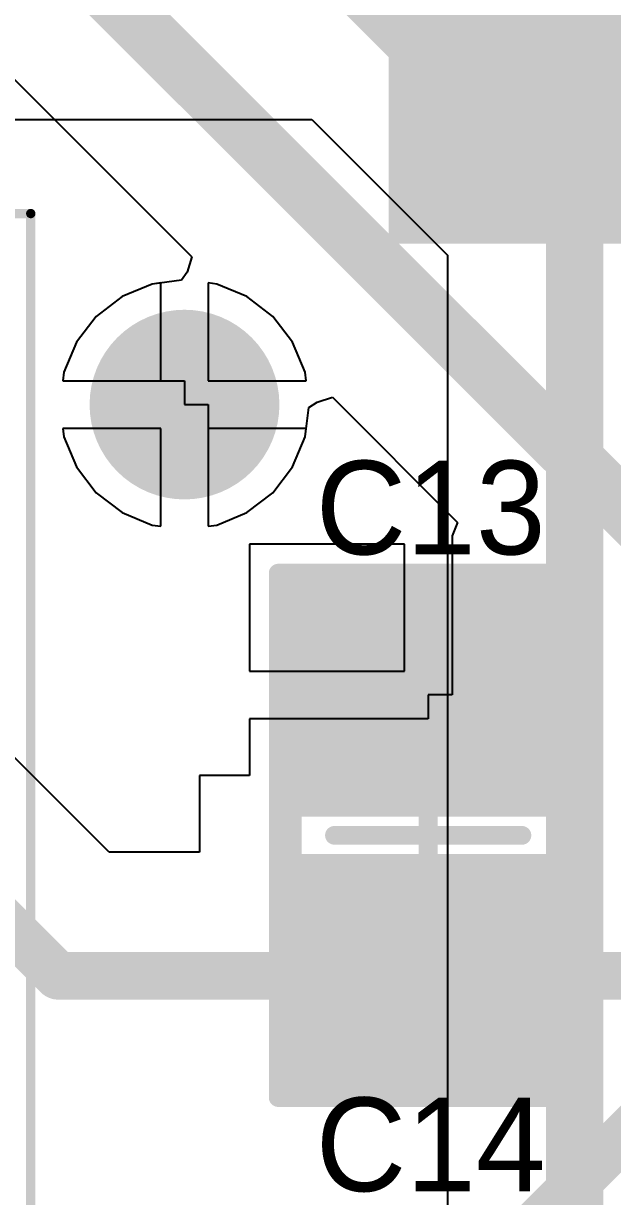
# Model space of a CAD drawing. Header units: millimetres. Extents: x 12 to 126, y 25 to 105.
# Drawn here: x 43.34 to 46.48, y 36.67 to 42.93 of the extents above; entities that cross this region are included whole.
import ezdxf

# ---------------------------------------------------------------- set-up
doc = ezdxf.new("R2010")
doc.units = ezdxf.units.MM
for name, color, linetype in [('BottomLayer', 5, 'Continuous'), ('BottomSolder', 6, 'Continuous'), ('Mechanical13', 56, 'Continuous'), ('Mechanical15', 56, 'Continuous'), ('MultiLayer', 9, 'Continuous'), ('TopLayer', 1, 'Continuous'), ('TopOverlay', 2, 'Continuous'), ('TopPaste', 8, 'Continuous'), ('TopSolder', 216, 'Continuous'), ('ViaHoleLayer', 16, 'Continuous')]:
    doc.layers.add(name, color=color, linetype=linetype)

# ---------------------------------------------------------------- blocks, each defined once
blk = doc.blocks.new('XTAL1140X475X430D1315L440X63M_30')
at = {"layer": 'Mechanical15', "const_width": 0.05}
for points in [[(5.95, 2.6), (-5.95, 2.6)], [(-5.95, 0.985), (-5.95, 2.6)]]:
    blk.add_lwpolyline(points, dxfattribs=at)
at = {"layer": 'Mechanical15', "const_width": 0.025}
blk.add_lwpolyline([(-5.9625, 2.6, 1), (-5.9375, 2.6, 1)], format="xyb", close=True, dxfattribs=at)
blk.add_lwpolyline([(-5.9625, 2.6, 1), (-5.9375, 2.6, 1)], format="xyb", close=True, dxfattribs=at)
blk = doc.blocks.new('C0805_63')
at = {"layer": 'Mechanical13', "const_width": 0.1}
for points in [[(-1.1, -0.725), (-1.1, 0.725)], [(1.1, 0.725), (-1.1, 0.725)], [(1.1, -0.725), (1.1, 0.725)], [(1.1, -0.725), (-1.1, -0.725)]]:
    blk.add_lwpolyline(points, dxfattribs=at)
at = {"layer": 'Mechanical13', "const_width": 0.05}
for points in [[(-1.125, 0.725, 1), (-1.075, 0.725, 1)], [(-1.125, 0.725, 1), (-1.075, 0.725, 1)], [(1.075, 0.725, 1), (1.125, 0.725, 1)], [(1.075, 0.725, 1), (1.125, 0.725, 1)], [(-1.125, -0.725, 1), (-1.075, -0.725, 1)], [(-1.125, -0.725, 1), (-1.075, -0.725, 1)], [(1.075, -0.725, 1), (1.125, -0.725, 1)], [(1.075, -0.725, 1), (1.125, -0.725, 1)]]:
    blk.add_lwpolyline(points, format="xyb", close=True, dxfattribs=at)
at = {"layer": 'Mechanical15', "const_width": 0.1}
for points in [[(-1.4, -0.8), (-1.4, 0.8)], [(1.4, 0.8), (-1.4, 0.8)], [(1.4, -0.8), (1.4, 0.8)], [(0, -0.5), (0, 0.5)], [(0.5, 0), (-0.5, 0)], [(1.4, -0.8), (-1.4, -0.8)]]:
    blk.add_lwpolyline(points, dxfattribs=at)
at = {"layer": 'Mechanical15', "const_width": 0.05}
for points in [[(-1.425, 0.8, 1), (-1.375, 0.8, 1)], [(-1.425, 0.8, 1), (-1.375, 0.8, 1)], [(1.375, 0.8, 1), (1.425, 0.8, 1)], [(1.375, 0.8, 1), (1.425, 0.8, 1)], [(-0.025, 0.5, 1), (0.025, 0.5, 1)], [(-0.525, 0, 1), (-0.475, 0, 1)], [(0.475, 0, 1), (0.525, 0, 1)], [(-0.025, -0.5, 1), (0.025, -0.5, 1)], [(-1.425, -0.8, 1), (-1.375, -0.8, 1)], [(-1.425, -0.8, 1), (-1.375, -0.8, 1)], [(1.375, -0.8, 1), (1.425, -0.8, 1)], [(1.375, -0.8, 1), (1.425, -0.8, 1)]]:
    blk.add_lwpolyline(points, format="xyb", close=True, dxfattribs=at)
at = {"layer": 'TopLayer'}
for points in [[(-0.2, -0.7), (-0.2, 0.7), (-1.3, -0.7), (-1.3, 0.7)], [(1.3, -0.7), (1.3, 0.7), (0.2, -0.7), (0.2, 0.7)]]:
    blk.add_solid(points, dxfattribs=at)
at = {"layer": 'TopPaste'}
for points in [[(-0.2, -0.7), (-0.2, 0.7), (-1.3, -0.7), (-1.3, 0.7)], [(1.3, -0.7), (1.3, 0.7), (0.2, -0.7), (0.2, 0.7)]]:
    blk.add_solid(points, dxfattribs=at)
at = {"layer": 'TopSolder'}
for points in [[(-0.1, -0.8), (-0.1, 0.8), (-1.4, -0.8), (-1.4, 0.8)], [(1.4, -0.8), (1.4, 0.8), (0.1, -0.8), (0.1, 0.8)]]:
    blk.add_solid(points, dxfattribs=at)
blk = doc.blocks.new('C0805_66')
at = {"layer": 'Mechanical13', "const_width": 0.1}
for points in [[(-1.1, 0.725), (-1.1, -0.725)], [(-1.1, 0.725), (1.1, 0.725)], [(1.1, 0.725), (1.1, -0.725)], [(-1.1, -0.725), (1.1, -0.725)]]:
    blk.add_lwpolyline(points, dxfattribs=at)
at = {"layer": 'Mechanical13', "const_width": 0.05}
for points in [[(-1.125, 0.725, 1), (-1.075, 0.725, 1)], [(-1.125, 0.725, 1), (-1.075, 0.725, 1)], [(1.075, 0.725, 1), (1.125, 0.725, 1)], [(1.075, 0.725, 1), (1.125, 0.725, 1)], [(-1.125, -0.725, 1), (-1.075, -0.725, 1)], [(-1.125, -0.725, 1), (-1.075, -0.725, 1)], [(1.075, -0.725, 1), (1.125, -0.725, 1)], [(1.075, -0.725, 1), (1.125, -0.725, 1)]]:
    blk.add_lwpolyline(points, format="xyb", close=True, dxfattribs=at)
at = {"layer": 'Mechanical15', "const_width": 0.1}
for points in [[(-1.4, 0.8), (-1.4, -0.8)], [(-1.4, 0.8), (1.4001, 0.8)], [(1.4001, 0.8), (1.4001, -0.8)], [(0.0001, 0.5), (0.0001, -0.5)], [(-0.5, 0), (0.5, 0)], [(-1.4, -0.8), (1.4001, -0.8)]]:
    blk.add_lwpolyline(points, dxfattribs=at)
at = {"layer": 'Mechanical15', "const_width": 0.05}
for points in [[(-1.425, 0.8, 1), (-1.375, 0.8, 1)], [(-1.425, 0.8, 1), (-1.375, 0.8, 1)], [(1.3751, 0.8, 1), (1.4251, 0.8, 1)], [(1.3751, 0.8, 1), (1.4251, 0.8, 1)], [(-0.0249, 0.5, 1), (0.0251, 0.5, 1)], [(-0.525, 0, 1), (-0.475, 0, 1)], [(0.475, 0, 1), (0.525, 0, 1)], [(-0.0249, -0.5, 1), (0.0251, -0.5, 1)], [(-1.425, -0.8, 1), (-1.375, -0.8, 1)], [(-1.425, -0.8, 1), (-1.375, -0.8, 1)], [(1.3751, -0.8, 1), (1.4251, -0.8, 1)], [(1.3751, -0.8, 1), (1.4251, -0.8, 1)]]:
    blk.add_lwpolyline(points, format="xyb", close=True, dxfattribs=at)
at = {"layer": 'TopLayer'}
for points in [[(-0.1999, -0.7), (-0.1999, 0.7), (-1.2999, -0.7), (-1.2999, 0.7)], [(1.3, -0.7), (1.3, 0.7), (0.2, -0.7), (0.2, 0.7)]]:
    blk.add_solid(points, dxfattribs=at)
at = {"layer": 'TopPaste'}
for points in [[(-0.1999, -0.7), (-0.1999, 0.7), (-1.2999, -0.7), (-1.2999, 0.7)], [(1.3, -0.7), (1.3, 0.7), (0.2, -0.7), (0.2, 0.7)]]:
    blk.add_solid(points, dxfattribs=at)
at = {"layer": 'TopSolder'}
for points in [[(-0.0999, -0.8), (-0.0999, 0.8), (-1.3999, -0.8), (-1.3999, 0.8)], [(1.4, -0.8), (1.4, 0.8), (0.1, -0.8), (0.1, 0.8)]]:
    blk.add_solid(points, dxfattribs=at)

msp = doc.modelspace()

# ---------------------------------------------------------------- linework, layer by layer
at = {"layer": 'BottomLayer'}
for p, q in [((43.1, 42.4218), (44.8789, 42.4218)), ((44.8789, 42.4218), (45.6029, 41.6978)), ((45.6029, 41.6978), (45.6029, 33.4809)), ((44.0276, 41.5434), (43.867, 41.4769)), ((44.073, 41.5494), (44.0276, 41.5434)), ((44.073, 41.027), (44.073, 41.5494)), ((44.3724, 41.5434), (44.327, 41.5494)), ((44.327, 41.5494), (44.327, 41.027)), ((44.5331, 41.4769), (44.3724, 41.5434)), ((43.867, 41.4769), (43.729, 41.371)), ((44.671, 41.371), (44.5331, 41.4769)), ((43.729, 41.371), (43.6231, 41.233)), ((44.7769, 41.233), (44.671, 41.371)), ((43.6231, 41.233), (43.5566, 41.0724)), ((44.8434, 41.0724), (44.7769, 41.233)), ((43.5566, 41.0724), (43.5506, 41.027)), ((43.5506, 41.027), (44.073, 41.027)), ((44.327, 41.027), (44.8494, 41.027)), ((44.8494, 41.027), (44.8434, 41.0724)), ((44.073, 40.773), (43.5506, 40.773)), ((43.5506, 40.773), (43.5566, 40.7276)), ((43.5566, 40.7276), (43.6231, 40.5669)), ((44.073, 40.2506), (44.073, 40.773)), ((44.8494, 40.773), (44.327, 40.773)), ((44.327, 40.773), (44.327, 40.2506)), ((44.7769, 40.5669), (44.8434, 40.7276)), ((44.8434, 40.7276), (44.8494, 40.773)), ((43.6231, 40.5669), (43.729, 40.429)), ((44.671, 40.429), (44.7769, 40.5669)), ((43.729, 40.429), (43.867, 40.3231)), ((44.5331, 40.3231), (44.671, 40.429)), ((43.867, 40.3231), (44.0276, 40.2566)), ((44.3724, 40.2566), (44.5331, 40.3231)), ((44.0276, 40.2566), (44.073, 40.2506)), ((44.327, 40.2506), (44.3724, 40.2566))]:
    msp.add_line(p, q, dxfattribs=at)
for points, const_width in [([(45.5464, 44.0334), (47.4, 42.1798)], 0.254), ([(45.3584, 43.5794), (46.7605, 42.1773)], 0.254), ([(45.1598, 43.1), (46.2811, 41.9787)], 0.3048), ([(46.2811, 33.2), (46.2811, 41.9787)], 0.3048)]:
    msp.add_lwpolyline(points, dxfattribs=dict(at, const_width=const_width))
for points, const_width in [([(46.2049, 41.9787, 1), (46.3573, 41.9787, 1)], 0.1524), ([(46.2049, 41.9787, 1), (46.3573, 41.9787, 1)], 0.1524), ([(43.9968, 40.9, 1), (44.4032, 40.9, 1)], 0.4064)]:
    msp.add_lwpolyline(points, format="xyb", close=True, dxfattribs=dict(at, const_width=const_width))
at = {"layer": 'BottomSolder', "const_width": 0.5064}
msp.add_lwpolyline([(43.9468, 40.9, 1), (44.4532, 40.9, 1)], format="xyb", close=True, dxfattribs=at)
at = {"layer": 'MultiLayer', "const_width": 0.4064}
msp.add_lwpolyline([(43.9968, 40.9, 1), (44.4032, 40.9, 1)], format="xyb", close=True, dxfattribs=at)
at = {"layer": 'TopLayer'}
for p, q in [((42.6467, 43.2818), (44.2395, 41.689)), ((44.2395, 41.689), (44.2134, 41.6077)), ((44.2134, 41.6077), (44.1848, 41.5641)), ((44.0276, 41.5434), (43.867, 41.4769)), ((44.1848, 41.5641), (44.0276, 41.5434)), ((43.867, 41.4769), (43.729, 41.371)), ((43.729, 41.371), (43.6231, 41.233)), ((43.6231, 41.233), (43.5566, 41.0724)), ((43.5566, 41.0724), (43.5506, 41.027)), ((43.5506, 41.027), (44.2, 41.027)), ((44.2, 41.027), (44.2, 40.9)), ((44.8641, 40.8848), (44.9077, 40.9134)), ((44.9077, 40.9134), (44.989, 40.9395)), ((44.989, 40.9395), (45.6572, 40.2713)), ((44.2, 40.9), (44.327, 40.9)), ((44.327, 40.9), (44.327, 40.2506)), ((44.8434, 40.7276), (44.8641, 40.8848)), ((44.073, 40.773), (43.5506, 40.773)), ((43.5506, 40.773), (43.5566, 40.7276)), ((43.5566, 40.7276), (43.6231, 40.5669)), ((44.073, 40.2506), (44.073, 40.773)), ((44.7769, 40.5669), (44.8434, 40.7276)), ((43.6231, 40.5669), (43.729, 40.429)), ((44.671, 40.429), (44.7769, 40.5669)), ((43.729, 40.429), (43.867, 40.3231)), ((44.5331, 40.3231), (44.671, 40.429)), ((43.867, 40.3231), (44.0276, 40.2566)), ((44.3724, 40.2566), (44.5331, 40.3231)), ((44.0276, 40.2566), (44.073, 40.2506)), ((44.327, 40.2506), (44.3724, 40.2566)), ((45.6572, 40.2713), (45.627, 40.1985)), ((45.373, 40.154), (44.546, 40.154)), ((44.546, 40.154), (44.546, 39.477)), ((45.373, 39.477), (45.373, 40.154)), ((45.627, 40.1985), (45.627, 39.35)), ((43.7982, 38.5097), (42.3072, 40.0007)), ((44.546, 39.477), (45.373, 39.477)), ((45.627, 39.35), (45.5, 39.35)), ((45.5, 39.35), (45.5, 39.223)), ((45.5, 39.223), (44.546, 39.223)), ((44.546, 39.223), (44.546, 38.92)), ((44.546, 38.92), (44.28, 38.92)), ((44.28, 38.92), (44.28, 38.5097)), ((44.28, 38.5097), (43.7982, 38.5097))]:
    msp.add_line(p, q, dxfattribs=at)
for points, const_width in [([(42.9276, 43.96), (47.3, 39.5876)], 0.3048), ([(46.14, 42.4601), (46.6601, 42.4601)], 0.254), ([(40.78, 40.595), (43.525, 37.85)], 0.254), ([(43.525, 37.85), (45.5, 37.85)], 0.254), ([(45.5, 37.85), (48.235, 37.85)], 0.254), ([(45.5, 35.95), (46.92, 37.37)], 0.254)]:
    msp.add_lwpolyline(points, dxfattribs=dict(at, const_width=const_width))
for points, const_width in [([(46.0765, 42.4601, 1), (46.2035, 42.4601, 1)], 0.127), ([(43.9968, 40.9, 1), (44.4032, 40.9, 1)], 0.4064), ([(43.4615, 37.85, 1), (43.5885, 37.85, 1)], 0.127), ([(43.4615, 37.85, 1), (43.5885, 37.85, 1)], 0.127), ([(45.4365, 37.85, 1), (45.5635, 37.85, 1)], 0.127), ([(45.4365, 37.85, 1), (45.5635, 37.85, 1)], 0.127)]:
    msp.add_lwpolyline(points, format="xyb", close=True, dxfattribs=dict(at, const_width=const_width))
at = {"layer": 'TopSolder', "const_width": 0.5064}
msp.add_lwpolyline([(43.9468, 40.9, 1), (44.4532, 40.9, 1)], format="xyb", close=True, dxfattribs=at)
at = {"layer": 'ViaHoleLayer', "const_width": 0.2032}
msp.add_lwpolyline([(44.0984, 40.9, 1), (44.3016, 40.9, 1)], format="xyb", close=True, dxfattribs=at)

# ---------------------------------------------------------------- block references
for name, p, rotation in [('C0805_66', (46.14, 43.21), 90), ('XTAL1140X475X430D1315L440X63M_30', (40.78, 35.97), 270), ('C0805_63', (45.5, 38.6), 270)]:
    msp.add_blockref(name, p, dxfattribs=dict(rotation=rotation))

# ---------------------------------------------------------------- texts
at = {"layer": 'TopOverlay'}
for s, p in [('C13', (44.9, 40.1)), ('C14', (44.9, 36.7))]:
    msp.add_text(s, height=0.5, dxfattribs=at).set_placement(p)

doc.saveas('drawing.dxf')
